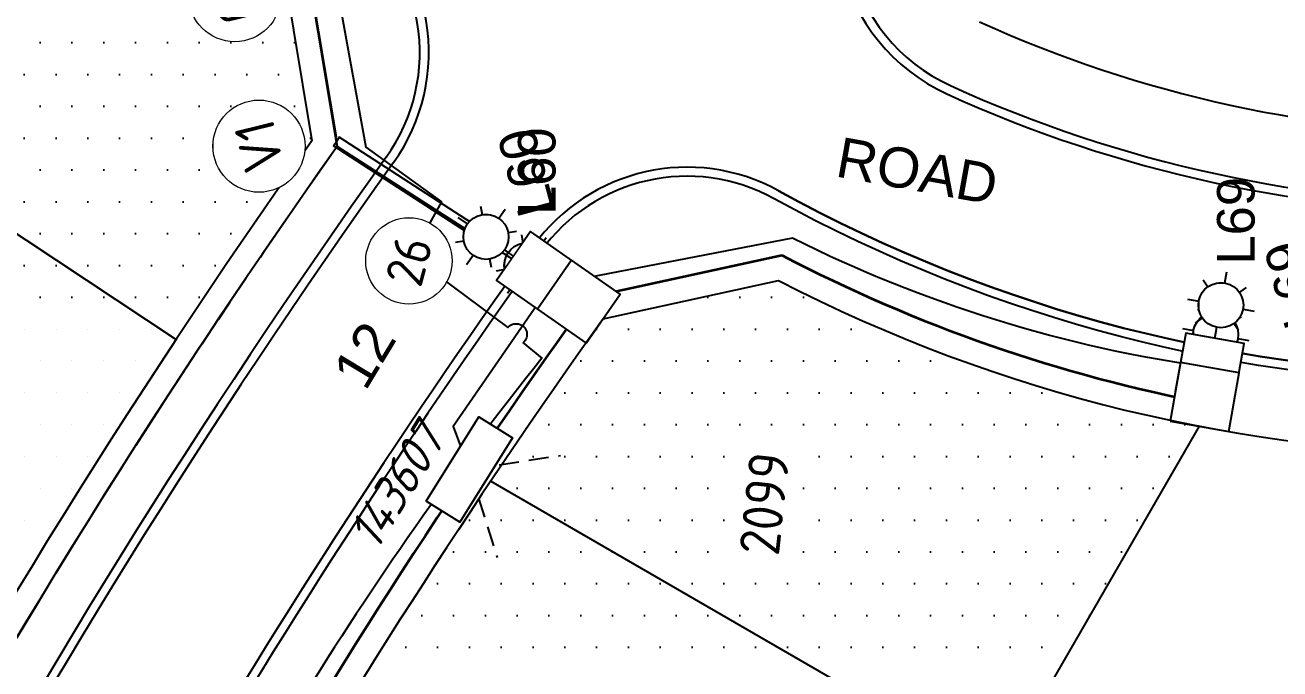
# Model space of a CAD drawing. Extents: x 294483 to 298733, y 6233899 to 6239242.
# Drawn here: x 296410.1 to 296472.7, y 6236845.1 to 6236877.2 of the extents above; entities that cross this region are included whole.
import ezdxf
from ezdxf.enums import TextEntityAlignment as Align

# ---------------------------------------------------------------- set-up
doc = ezdxf.new("R2010")
doc.units = 0
doc.linetypes.add('DASHED', pattern=[0.75, 0.5, -0.25])
doc.linetypes.add('Trench-Service', pattern=[1.5, 1, -0.5])
for name, color, linetype in [('_User Duct ID', 3, 'Continuous'), ('Duct_SP_NEW', 2, 'Continuous'), ('Equip_SP_SL_NEW', 2, 'Continuous'), ('Mains_HV_NEW_U72', 2, 'Continuous'), ('Mains_LV_NEW_T84', 2, 'Continuous'), ('Notes', 7, 'Continuous'), ('Notes_SL_MISC', 7, 'Continuous'), ('Notes_SP_NEW', 2, 'Continuous'), ('Services_SP_NEW_UG', 2, 'Trench-Service'), ('SupportsOH_SP_TR_HV_LV_SL_EXT', 7, 'Continuous'), ('SupportsUG_SP_LV_NEW', 2, 'Continuous'), ('SupportsUG_SP_LV_SL_NEW', 2, 'Continuous'), ('Trench_SP_NEW', 2, 'Continuous')]:
    doc.layers.add(name, color=color, linetype=linetype)
doc.layers.add('Cadastre Land Parcels_SP_EXT', color=9, linetype='Continuous', lineweight=5)
doc.styles.add('iecARIAL', font='arial.ttf', dxfattribs={"height": 2})
doc.styles.add('ieISOCP', font='isocp.shx')
doc.styles.add('POLE_LABEL', font='arial.ttf')
doc.styles.add('SL_LABEL', font='arial.ttf')
doc.styles.get("Standard").update_dxf_attribs({"font": 'isocp.shx'})
doc.linetypes.add('Cable 4', pattern='A,5.25,-0.1,["o",Standard,S=2,R=0,X=1.5,Y=-0.7],-4', length=9.35)
doc.linetypes.add('Cable New UG', pattern='A,7,-0.25,["x",Standard,S=2,R=0,X=0.2,Y=-0.8],-2.1', length=9.35)
doc.linetypes.add('IE Trench HV', pattern='A,7,-0.2,["/",Standard,S=3,R=0,X=0.6,Y=-1.4],-2.5', length=9.7)

# ---------------------------------------------------------------- blocks, each defined once
blk = doc.blocks.new('PILLAR_NEW')
for tag, height, flags, p in [('ASSET_NUM', 2.5, 8, (2, 4)), ('STREET_CODE', 0.2, 9, (1.5, 2)), ('OWNED_BY', 0.2, 9, (1.5, 1.8)), ('OPERATED_BY', 0.2, 9, (1.5, 1.6))]:
    blk.add_attdef(tag, text='', height=height, dxfattribs=dict(flags=flags)).set_placement(p, align=Align.MIDDLE_LEFT)
blk.add_wipeout([(-2.475, 0.99), (2.475, 0.99), (2.475, -0.99), (-2.475, -0.99)])
at = {"lineweight": -3}
blk.add_lwpolyline([(-2.475, 0.99), (2.475, 0.99), (2.475, -0.99), (-2.475, -0.99)], close=True, dxfattribs=at)
for tag, flags, p in [('STATE', 9, (1.5, 1.2)), ('MAINTAINED_BY', 9, (1.5, 1.4)), ('SUPPORT_TYPE', 9, (1.5, 1)), ('USAGE', 9, (1.5, 0.8)), ('LEGEND', 9, (1.5, 0.6)), ('SUBURB', 9, (1.5, 0.2)), ('STREETNAME', 9, (1.5, 0)), ('PARENT', 9, (1.5, 0.4)), ('Z', 1, (1.5, -0.6)), ('LOCATION', 9, (1.5, -0.2)), ('NOTES', 9, (1.5, -0.4))]:
    blk.add_attdef(tag, text='', height=0.2, dxfattribs=dict(flags=flags)).set_placement(p, align=Align.MIDDLE_LEFT)
blk = doc.blocks.new('*U27')
blk.add_line((0, 0), (0, 0))
for tag, p, flags in [('Z', (0, 0), 1), ('OPERATED_BY', (0, -9.607), 9)]:
    blk.add_attdef(tag, p, '', height=0.2, dxfattribs=dict(flags=flags))
at = {"style": 'SL_LABEL', "flags": 9}
blk.add_attdef('STREET_CODE', text='', height=0.2, dxfattribs=at).set_placement((0, -0.2), align=Align.MIDDLE_LEFT)
for tag, height, flags, p in [('CONSTRUCTED_VOLTAGE', 0.2, 9, (0, -0.4)), ('CONTROL_TYPE', 0.2, 9, (0, -0.6)), ('LANTERN_PURPOSE', 0.2, 9, (0, -0.8)), ('LANTERN_TYPE', 0.2, 9, (0, -1)), ('NO_PHASES', 0.2, 9, (0, -1.2)), ('OPERATING_VOLTAGE', 0.2, 9, (0, -1.4)), ('ORIENTATION', 0.2, 9, (0, -1.6)), ('LNUMBER', 2.5, 8, (1.2, -2.8)), ('STATE', 0.2, 9, (0, -2)), ('OWNED_BY', 0.2, 9, (0, -1.8)), ('USAGE', 0.2, 9, (0, -2.2)), ('CEXIST', 0.2, 9, (0, -2.4)), ('CNEW', 0.2, 9, (0, -2.6)), ('CNUMBER', 0.2, 9, (0, -2.8)), ('CREMOVE', 0.2, 9, (0, -3)), ('CREPLACE', 0.2, 9, (0, -3.2)), ('LKINGHEIGHT', 0.2, 9, (0, -3.4)), ('LBRACKET', 0.2, 9, (0, -3.6)), ('LBRACKETVOCAB', 0.2, 9, (0, -3.8)), ('LCATEGORY', 0.2, 9, (0, -4)), ('LCHARGE1', 0.2, 9, (0, -4.2)), ('LCHARGE1PERCENT', 0.2, 9, (0, -4.4)), ('LCHARGE2', 0.2, 9, (0, -4.6)), ('LCHARGE2PERCENT', 0.2, 9, (0, -4.8)), ('LCHARGE3', 0.2, 9, (0, -5)), ('LCHARGE3PERCENT', 0.2, 9, (0, -5.2)), ('LEXIST', 0.2, 9, (0, -5.4)), ('LLAMP', 0.2, 9, (0, -5.6)), ('LLAMPVOCAB', 0.2, 9, (0, -5.8)), ('LMAST', 0.2, 9, (0, -6)), ('LMASTVOCAB', 0.2, 9, (0, -6.2)), ('LNEW', 0.2, 9, (0, -6.4)), ('LANTNUMBER', 0.2, 9, (0, -6.6)), ('LOUTREACH', 0.2, 9, (0, -7)), ('LOUTREACHVOCAB', 0.2, 9, (0, -7.2)), ('LRATECODE', 0.2, 9, (0, -7.4)), ('LREMOVE', 0.2, 9, (0, -7.6)), ('LREPLACE', 0.2, 9, (0, -7.8)), ('LTYPE', 0.2, 9, (0, -8)), ('LTYPEVOCAB', 0.2, 9, (0, -8.2)), ('LEGEND', 0.2, 9, (0, -8.4)), ('SUBURB', 0.2, 9, (0, -8.6)), ('STREETNAME', 0.2, 9, (0, -8.8)), ('LOCATION', 0.2, 9, (0, -9)), ('NOTES', 0.2, 9, (0, -9.2)), ('MAINTAINED_BY', 0.2, 9, (0, -9.863))]:
    blk.add_attdef(tag, text='', height=height, dxfattribs=dict(flags=flags)).set_placement(p, align=Align.MIDDLE_LEFT)
at = {"color": 82, "lineweight": 25, "true_color": 0x23df20}
blk.add_wipeout([(0, 5.718), (-0.431, 5.655), (-0.855, 5.45), (-1.18, 5.144), (-1.354, 4.864), (-1.5, 4.218), (-1.332, 3.527), (-1.061, 3.157), (-0.611, 2.848), (0, 2.718), (0.665, 2.874), (1.06, 3.157), (1.353, 3.57), (1.5, 4.218), (1.393, 4.773), (1.06, 5.278), (0.638, 5.575)], dxfattribs=at)
for p, q in [((0, 5.718), (0, 6.468)), ((-1.459, 5.676), (-1.061, 5.278)), ((1.458, 5.676), (1.06, 5.278)), ((-2.25, 4.218), (-1.5, 4.218)), ((1.5, 4.218), (2.25, 4.218)), ((-1.459, 2.759), (-1.061, 3.157)), ((0, 0), (0, 2.721)), ((1.458, 2.759), (1.06, 3.157))]:
    blk.add_line(p, q)
blk.add_circle((0, 4.218), 1.5)
blk = doc.blocks.new('COLUMN_NEW')
for tag, height, flags, p in [('ASSET_NUM', 2.5, 8, (2, 2)), ('STREETNAME', 0.2, 9, (1.5, -2)), ('LOCATION', 0.2, 9, (1.5, -2.2)), ('NOTES', 0.2, 9, (1.5, -2.4)), ('LABEL_ALIGNMENT', 0.2, 9, (1.5, -2.6)), ('Z', 0.2, 1, (1.5, -2.8))]:
    blk.add_attdef(tag, text='', height=height, dxfattribs=dict(flags=flags)).set_placement(p, align=Align.MIDDLE_LEFT)
blk.add_wipeout([(-1.485, -1.485), (1.485, -1.485), (1.485, 1.485), (-1.485, 1.485)])
at = {"lineweight": -3}
blk.add_lwpolyline([(-1.485, -1.485), (1.485, -1.485), (1.485, 1.485), (-1.485, 1.485)], close=True, dxfattribs=at)
at = {"style": 'POLE_LABEL', "flags": 9}
blk.add_attdef('STRUCTURE_PLANT_NUMBER', text='', height=0.2, dxfattribs=at).set_placement((1.5, 0.242), align=Align.MIDDLE_LEFT)
at = {"flags": 9}
for tag, p in [('STREET_CODE', (1.5, 0)), ('COLUMN_TYPE', (1.5, -0.2)), ('OWNED_BY', (1.5, -0.4)), ('OPERATED_BY', (1.5, -0.6)), ('STATE', (1.5, -1)), ('MAINTAINED_BY', (1.5, -0.8)), ('USAGE', (1.5, -1.2)), ('SUBURB', (1.5, -1.8)), ('LEGEND', (1.5, -1.4)), ('PARENT', (1.5, -1.6))]:
    blk.add_attdef(tag, text='', height=0.2, dxfattribs=at).set_placement(p, align=Align.MIDDLE_LEFT)
blk = doc.blocks.new('DUCT_INDICATOR')
at = {"color": 7, "lineweight": 9}
blk.add_attdef('CODE', text='', height=1.8, dxfattribs=at).set_placement((-4.396, 4.914), align=Align.MIDDLE_CENTER)
at = {"color": 7, "linetype": 'Continuous'}
blk.add_wipeout([(0, 2.874), (-0.984, 2.701), (-1.603, 2.386), (-2.177, 1.877), (-2.673, 1.056), (-2.874, 0), (-2.738, -0.873), (-2.4, -1.582), (-1.974, -2.089), (-1.133, -2.642), (-0.477, -2.834), (0.747, -2.775), (1.67, -2.339), (2.395, -1.589), (2.694, -1.002), (2.843, -0.422), (2.874, 0), (2.82, 0.556), (2.676, 1.05), (2.485, 1.444), (2.19, 1.862), (1.811, 2.232), (1.321, 2.553), (0.849, 2.746)], dxfattribs=at)
at = {"color": 7, "lineweight": 18}
blk.add_circle((0, 0), 2.874, dxfattribs=at)
at = {"color": 7, "lineweight": 9, "flags": 1}
blk.add_attdef('Z', (0, 0), '', height=0.2, dxfattribs=at)
blk = doc.blocks.new('*U76')
blk.add_line((0, 0), (0, 0))
for tag, p, flags in [('Z', (0, 0), 1), ('OPERATED_BY', (0, -9.607), 9)]:
    blk.add_attdef(tag, p, '', height=0.2, dxfattribs=dict(flags=flags))
at = {"style": 'SL_LABEL', "flags": 9}
blk.add_attdef('STREET_CODE', text='', height=0.2, dxfattribs=at).set_placement((0, -0.2), align=Align.MIDDLE_LEFT)
for tag, height, flags, p in [('CONSTRUCTED_VOLTAGE', 0.2, 9, (0, -0.4)), ('CONTROL_TYPE', 0.2, 9, (0, -0.6)), ('LANTERN_PURPOSE', 0.2, 9, (0, -0.8)), ('LANTERN_TYPE', 0.2, 9, (0, -1)), ('NO_PHASES', 0.2, 9, (0, -1.2)), ('OPERATING_VOLTAGE', 0.2, 9, (0, -1.4)), ('ORIENTATION', 0.2, 9, (0, -1.6)), ('LNUMBER', 2.5, 8, (1.2, -2.8)), ('STATE', 0.2, 9, (0, -2)), ('OWNED_BY', 0.2, 9, (0, -1.8)), ('USAGE', 0.2, 9, (0, -2.2)), ('CEXIST', 0.2, 9, (0, -2.4)), ('CNEW', 0.2, 9, (0, -2.6)), ('CNUMBER', 0.2, 9, (0, -2.8)), ('CREMOVE', 0.2, 9, (0, -3)), ('CREPLACE', 0.2, 9, (0, -3.2)), ('LKINGHEIGHT', 0.2, 9, (0, -3.4)), ('LBRACKET', 0.2, 9, (0, -3.6)), ('LBRACKETVOCAB', 0.2, 9, (0, -3.8)), ('LCATEGORY', 0.2, 9, (0, -4)), ('LCHARGE1', 0.2, 9, (0, -4.2)), ('LCHARGE1PERCENT', 0.2, 9, (0, -4.4)), ('LCHARGE2', 0.2, 9, (0, -4.6)), ('LCHARGE2PERCENT', 0.2, 9, (0, -4.8)), ('LCHARGE3', 0.2, 9, (0, -5)), ('LCHARGE3PERCENT', 0.2, 9, (0, -5.2)), ('LEXIST', 0.2, 9, (0, -5.4)), ('LLAMP', 0.2, 9, (0, -5.6)), ('LLAMPVOCAB', 0.2, 9, (0, -5.8)), ('LMAST', 0.2, 9, (0, -6)), ('LMASTVOCAB', 0.2, 9, (0, -6.2)), ('LNEW', 0.2, 9, (0, -6.4)), ('LANTNUMBER', 0.2, 9, (0, -6.6)), ('LOUTREACH', 0.2, 9, (0, -7)), ('LOUTREACHVOCAB', 0.2, 9, (0, -7.2)), ('LRATECODE', 0.2, 9, (0, -7.4)), ('LREMOVE', 0.2, 9, (0, -7.6)), ('LREPLACE', 0.2, 9, (0, -7.8)), ('LTYPE', 0.2, 9, (0, -8)), ('LTYPEVOCAB', 0.2, 9, (0, -8.2)), ('LEGEND', 0.2, 9, (0, -8.4)), ('SUBURB', 0.2, 9, (0, -8.6)), ('STREETNAME', 0.2, 9, (0, -8.8)), ('LOCATION', 0.2, 9, (0, -9)), ('NOTES', 0.2, 9, (0, -9.2)), ('MAINTAINED_BY', 0.2, 9, (0, -9.863))]:
    blk.add_attdef(tag, text='', height=height, dxfattribs=dict(flags=flags)).set_placement(p, align=Align.MIDDLE_LEFT)
at = {"color": 82, "lineweight": 25, "true_color": 0x23df20}
blk.add_wipeout([(0, 5.718), (-0.431, 5.655), (-0.855, 5.45), (-1.18, 5.144), (-1.354, 4.864), (-1.5, 4.218), (-1.332, 3.527), (-1.061, 3.157), (-0.611, 2.848), (0, 2.718), (0.665, 2.874), (1.06, 3.157), (1.353, 3.57), (1.5, 4.218), (1.393, 4.773), (1.06, 5.278), (0.638, 5.575)], dxfattribs=at)
for p, q in [((0, 5.718), (0, 6.468)), ((-1.459, 5.676), (-1.061, 5.278)), ((1.458, 5.676), (1.06, 5.278)), ((-2.25, 4.218), (-1.5, 4.218)), ((1.5, 4.218), (2.25, 4.218)), ((-1.459, 2.759), (-1.061, 3.157)), ((0, 0), (0, 2.721)), ((1.458, 2.759), (1.06, 3.157))]:
    blk.add_line(p, q)
blk.add_circle((0, 4.218), 1.5)
blk = doc.blocks.new('*U97')
blk.add_line((0, 0), (0, 0))
for tag, p, flags in [('Z', (0, 0), 1), ('OPERATED_BY', (0, -9.607), 9)]:
    blk.add_attdef(tag, p, '', height=0.2, dxfattribs=dict(flags=flags))
at = {"style": 'SL_LABEL', "flags": 9}
blk.add_attdef('STREET_CODE', text='', height=0.2, dxfattribs=at).set_placement((0, -0.2), align=Align.MIDDLE_LEFT)
for tag, height, flags, p in [('CONSTRUCTED_VOLTAGE', 0.2, 9, (0, -0.4)), ('CONTROL_TYPE', 0.2, 9, (0, -0.6)), ('LANTERN_PURPOSE', 0.2, 9, (0, -0.8)), ('LANTERN_TYPE', 0.2, 9, (0, -1)), ('NO_PHASES', 0.2, 9, (0, -1.2)), ('OPERATING_VOLTAGE', 0.2, 9, (0, -1.4)), ('ORIENTATION', 0.2, 9, (0, -1.6)), ('LNUMBER', 2.5, 8, (1.2, -2.8)), ('STATE', 0.2, 9, (0, -2)), ('OWNED_BY', 0.2, 9, (0, -1.8)), ('USAGE', 0.2, 9, (0, -2.2)), ('CEXIST', 0.2, 9, (0, -2.4)), ('CNEW', 0.2, 9, (0, -2.6)), ('CNUMBER', 0.2, 9, (0, -2.8)), ('CREMOVE', 0.2, 9, (0, -3)), ('CREPLACE', 0.2, 9, (0, -3.2)), ('LKINGHEIGHT', 0.2, 9, (0, -3.4)), ('LBRACKET', 0.2, 9, (0, -3.6)), ('LBRACKETVOCAB', 0.2, 9, (0, -3.8)), ('LCATEGORY', 0.2, 9, (0, -4)), ('LCHARGE1', 0.2, 9, (0, -4.2)), ('LCHARGE1PERCENT', 0.2, 9, (0, -4.4)), ('LCHARGE2', 0.2, 9, (0, -4.6)), ('LCHARGE2PERCENT', 0.2, 9, (0, -4.8)), ('LCHARGE3', 0.2, 9, (0, -5)), ('LCHARGE3PERCENT', 0.2, 9, (0, -5.2)), ('LEXIST', 0.2, 9, (0, -5.4)), ('LLAMP', 0.2, 9, (0, -5.6)), ('LLAMPVOCAB', 0.2, 9, (0, -5.8)), ('LMAST', 0.2, 9, (0, -6)), ('LMASTVOCAB', 0.2, 9, (0, -6.2)), ('LNEW', 0.2, 9, (0, -6.4)), ('LANTNUMBER', 0.2, 9, (0, -6.6)), ('LOUTREACH', 0.2, 9, (0, -7)), ('LOUTREACHVOCAB', 0.2, 9, (0, -7.2)), ('LRATECODE', 0.2, 9, (0, -7.4)), ('LREMOVE', 0.2, 9, (0, -7.6)), ('LREPLACE', 0.2, 9, (0, -7.8)), ('LTYPE', 0.2, 9, (0, -8)), ('LTYPEVOCAB', 0.2, 9, (0, -8.2)), ('LEGEND', 0.2, 9, (0, -8.4)), ('SUBURB', 0.2, 9, (0, -8.6)), ('STREETNAME', 0.2, 9, (0, -8.8)), ('LOCATION', 0.2, 9, (0, -9)), ('NOTES', 0.2, 9, (0, -9.2)), ('MAINTAINED_BY', 0.2, 9, (0, -9.863))]:
    blk.add_attdef(tag, text='', height=height, dxfattribs=dict(flags=flags)).set_placement(p, align=Align.MIDDLE_LEFT)
at = {"color": 82, "lineweight": 25, "true_color": 0x23df20}
blk.add_wipeout([(0, 5.718), (-0.431, 5.655), (-0.855, 5.45), (-1.18, 5.144), (-1.354, 4.864), (-1.5, 4.218), (-1.332, 3.527), (-1.061, 3.157), (-0.611, 2.848), (0, 2.718), (0.665, 2.874), (1.06, 3.157), (1.353, 3.57), (1.5, 4.218), (1.393, 4.773), (1.06, 5.278), (0.638, 5.575)], dxfattribs=at)
for p, q in [((0, 5.718), (0, 6.468)), ((-1.459, 5.676), (-1.061, 5.278)), ((1.458, 5.676), (1.06, 5.278)), ((-2.25, 4.218), (-1.5, 4.218)), ((1.5, 4.218), (2.25, 4.218)), ((-1.459, 2.759), (-1.061, 3.157)), ((0, 0), (0, 2.721)), ((1.458, 2.759), (1.06, 3.157))]:
    blk.add_line(p, q)
blk.add_circle((0, 4.218), 1.5)

msp = doc.modelspace()

# ---------------------------------------------------------------- hatches: boundary and pattern name
at = {"layer": 'Notes'}
h = msp.add_hatch(dxfattribs=at)
h.set_pattern_fill('DOTS', color=256)
h.paths.add_polyline_path([(296423.03847, 6236879.7807), (296403.47317, 6236893.64585), (296392.61964, 6236878.08549), (296417.64055, 6236861.53394, -0.00799709), (296424.42652, 6236871.4441)])
h.paths.add_polyline_path([(296408.62928, 6236878.07162), (296408.89274, 6236880.50872), (296407.65232, 6236880.64281), (296407.38886, 6236878.20572)], flags=24)
h.paths.add_polyline_path([(296399.14425, 6236863.31095), (296399.38883, 6236865.57337), (296398.14841, 6236865.70747), (296397.90383, 6236863.44505)], flags=24)
h = msp.add_hatch(dxfattribs=at)
h.set_pattern_fill('DOTS', color=256)
h.paths.add_polyline_path([(296392.61964, 6236878.08549), (296383.40768, 6236863.38434), (296409.07083, 6236847.95699, -0.01069053), (296417.64055, 6236861.53394)])
h.paths.add_polyline_path([(296408.62928, 6236878.07162), (296408.89274, 6236880.50872), (296407.65232, 6236880.64281), (296407.38886, 6236878.20572)], flags=24)
h.paths.add_polyline_path([(296391.49051, 6236849.37419), (296391.75954, 6236851.86285), (296390.51912, 6236851.99694), (296390.25008, 6236849.50829)], flags=24)
h.paths.add_polyline_path([(296399.14425, 6236863.31095), (296399.38883, 6236865.57337), (296398.14841, 6236865.70747), (296397.90383, 6236863.44505)], flags=24)
h = msp.add_hatch(dxfattribs=at)
h.set_pattern_fill('DOTS', color=256)
h.paths.add_polyline_path([(296433.35924, 6236854.47003, 0.0087122), (296426.55748, 6236843.96367), (296452.42871, 6236829.00787), (296458.68468, 6236839.82973)])
h.paths.add_polyline_path([(296432.01324, 6236827.03067), (296432.29803, 6236829.66507), (296430.99474, 6236829.80596), (296430.70995, 6236827.17157)], flags=24)
h.paths.add_polyline_path([(296439.01805, 6236838.94513), (296439.30284, 6236841.57952), (296437.99954, 6236841.72041), (296437.71475, 6236839.08602)], flags=24)
h.paths.add_polyline_path([(296447.93362, 6236850.56688), (296448.22514, 6236853.26355), (296446.92185, 6236853.40444), (296446.63032, 6236850.70777)], flags=24)

# ---------------------------------------------------------------- linework, layer by layer
at = {"layer": 'Cadastre Land Parcels_SP_EXT'}
for p, q in [((296392.61964, 6236878.08549), (296417.64055, 6236861.53394)), ((296438.96651, 6236862.56715), (296447.72041, 6236864.46714)), ((296433.27551, 6236795.87582), (296468.72849, 6236857.20396)), ((296433.36239, 6236854.46821), (296458.68468, 6236839.82973))]:
    msp.add_line(p, q, dxfattribs=at)
at = {"layer": 'Duct_SP_NEW'}
for p in [(296425.79069, 6236871.62499), (296425.50781, 6236871.18866)]:
    msp.add_line(p, (296425.64925, 6236871.40683), dxfattribs=at)
at = {"layer": 'Mains_LV_NEW_T84', "color": 170, "linetype": 'Cable New UG', "ltscale": 0.75, "flags": 128}
msp.add_lwpolyline([(296295.85395, 6236615.14103, -0.15769137), (296355.04454, 6236876.99874), (296375.00999, 6236907.27759), (296384.00685, 6236909.15664), (296404.1615, 6236894.58856), (296424.12852, 6236880.54028), (296425.69102, 6236871.15594, 0.12794525), (296358.72732, 6236694.96234), (296358.78647, 6236685.00611), (296358.78647, 6236685.00611), (296355.92607, 6236684.95887), (296356.13792, 6236688.0439), (296332.8444, 6236689.59663), (296332.04088, 6236677.54252), (296340.42371, 6236677.271)], format="xyb", dxfattribs=at)
at = {"layer": 'Mains_LV_NEW_T84', "color": 170, "linetype": 'Cable New UG', "ltscale": 0.75}
msp.add_lwpolyline([(296417.26286, 6236903.24218), (296434.65921, 6236890.99515), (296425.82769, 6236878.16202), (296427.11186, 6236871.12798), (296430.90078, 6236868.38869), (296429.38861, 6236865.69803), (296434.19943, 6236862.12333, -1.08838816), (296434.97065, 6236861.36291), (296435.90954, 6236860.59833, 0.06233304), (296413.94227, 6236824.83707), (296415.22894, 6236822.23755), (296412.18658, 6236816.6977), (296409.6073, 6236816.62431, 0.01591251), (296393.9846, 6236778.04998), (296385.8422, 6236750.86022), (296383.47632, 6236751.61359)], format="xyb", dxfattribs=at)
at = {"layer": 'Mains_LV_NEW_T84', "color": 150, "linetype": 'Cable 4', "ltscale": 0.5, "flags": 128}
msp.add_lwpolyline([(296469.24779, 6236860.12762, -0.08160656), (296448.41072, 6236866.58344), (296436.35354, 6236864.25552), (296436.35354, 6236864.25552), (296436.35354, 6236864.25552), (296436.35354, 6236864.25552)], format="xyb", dxfattribs=at)
msp.add_lwpolyline([(296436.32823, 6236864.21892), (296431.46879, 6236857.19236), (296432.281, 6236855.04978), (296432.281, 6236855.04978), (296432.281, 6236855.04978), (296432.281, 6236855.04978)], dxfattribs=at)
at = {"layer": 'Notes'}
msp.add_line((296392.61964, 6236878.08549), (296417.64055, 6236861.53394), dxfattribs=at)
at = {"layer": 'Notes', "color": 254, "true_color": 0xd1d1d1, "flags": 128}
for points in [[(296560.93182, 6236983.8625), (296503.87826, 6236938.25415, 0.04917739), (296452.80735, 6236888.46927, 0.49649251), (296456.1195, 6236873.78208, 0.10686417), (296483.35381, 6236867.85194), (296543.89991, 6236867.76245, 0.08383018), (296575.41132, 6236873.03517), (296606.50843, 6236883.79315)], [(296561.2128, 6236983.51101), (296504.15924, 6236937.90266, 0.04917739), (296453.15156, 6236888.17942, 0.49649251), (296456.30599, 6236874.19161, 0.10686417), (296483.35448, 6236868.30194), (296543.90058, 6236868.21245, 0.08383018), (296575.2642, 6236873.46044), (296606.36131, 6236884.21842)], [(296609.15662, 6236876.13827), (296578.05951, 6236865.38029, -0.08383018), (296543.88794, 6236859.66246), (296483.34184, 6236859.75195, -0.12621237), (296447.71143, 6236868.94769, 0.37992075), (296435.47115, 6236866.17859, 0.04816402), (296400.40239, 6236805.75977, 0.51993005), (296408.21391, 6236792.40555), (296409.77958, 6236792.27595, 0.02028098), (296417.55334, 6236791.949), (296543.78787, 6236791.76258, 0.08382958), (296600.25841, 6236801.21164), (296624.50883, 6236809.60099)], [(296609.30374, 6236875.713), (296578.20663, 6236864.95502, -0.08383018), (296543.88727, 6236859.21246), (296483.34117, 6236859.30195, -0.12621237), (296447.49424, 6236868.55357, 0.37992075), (296435.83683, 6236865.91633, 0.04816402), (296400.81149, 6236805.57232, 0.51993005), (296408.25103, 6236792.85402), (296409.8167, 6236792.72442, 0.02028098), (296417.55401, 6236792.399), (296543.78853, 6236792.21258, 0.08382958), (296600.11129, 6236801.63691), (296624.36171, 6236810.02626)]]:
    msp.add_lwpolyline(points, format="xyb", dxfattribs=at)
at = {"layer": 'Notes', "flags": 128}
msp.add_lwpolyline([(296457.7565, 6236877.37689, 0.10686417), (296483.35965, 6236871.80194), (296543.89019, 6236871.71251, 0.08380542), (296574.09581, 6236876.76523), (296602.96167, 6236886.74817)], format="xyb", dxfattribs=at)
msp.add_lwpolyline([(296457.7565, 6236877.37689, 0.10686417), (296483.35965, 6236871.80194), (296543.89019, 6236871.71251, 0.08380542), (296574.09581, 6236876.76523), (296602.96167, 6236886.74817)], format="xyb", dxfattribs=at)
msp.add_lwpolyline([(296423.03847, 6236879.7807), (296424.42652, 6236871.4441)], dxfattribs=at)
msp.add_lwpolyline([(296423.03847, 6236879.7807), (296424.42652, 6236871.4441)], dxfattribs=at)
at = {"layer": 'Notes'}
for points in [[(296447.72041, 6236864.46714, 0.11915039), (296483.336, 6236855.80195), (296543.86656, 6236855.71252, 0.08380542), (296579.32532, 6236861.64398), (296608.72617, 6236871.81194)], [(296438.96651, 6236862.56715, 0.04744717), (296404.90249, 6236803.69783)]]:
    msp.add_lwpolyline(points, format="xyb", dxfattribs=at)
at = {"layer": 'Notes', "color": 254, "true_color": 0xd1d1d1}
for centre, radius, start, end in [((296420.81086, 6236875.84948), 9.45, 324.4560252, 54.6816737), ((296420.81086, 6236875.84948), 9, 324.4560252, 54.6816737), ((296730.81897, 6236654.36366), 372, 144.4560252, 173.7731019), ((296730.81897, 6236654.36366), 371.55, 144.4560252, 173.7731019)]:
    msp.add_arc(centre, radius, start, end, dxfattribs=at)
at = {"layer": 'Notes'}
for centre, radius, start, end in [((296730.81903, 6236654.36374), 375.5, 144.6822705, 173.7731405), ((296730.81903, 6236654.36374), 375.5, 144.6822705, 173.7731405), ((296483.45129, 6236933.80187), 74.05, 241.1417091, 269.9153142)]:
    msp.add_arc(centre, radius, start, end, dxfattribs=at)
at = {"layer": 'Services_SP_NEW_UG', "flags": 128}
for points in [[(296432.281, 6236855.04978), (296436.83775, 6236855.74696)], [(296432.281, 6236855.04978), (296433.6669, 6236850.65327)]]:
    msp.add_lwpolyline(points, dxfattribs=at)
at = {"layer": 'Trench_SP_NEW', "color": 10, "linetype": 'IE Trench HV', "lineweight": 35, "ltscale": 0.35}
msp.add_line((296438.71198, 6236863.73984), (296447.88888, 6236865.73165), dxfattribs=at)
at = {"layer": 'Trench_SP_NEW', "color": 10, "linetype": 'IE Trench HV', "lineweight": 35, "ltscale": 0.35, "flags": 128}
msp.add_lwpolyline([(296424.14236, 6236880.45715), (296425.61023, 6236871.64119)], dxfattribs=at)
for points in [[(296447.88888, 6236865.73165, 0.07383797), (296469.20201, 6236858.33533)], [(296437.98943, 6236863.26379, 0.05031578), (296403.81296, 6236803.76998, 0.04744717)]]:
    msp.add_lwpolyline(points, format="xyb", dxfattribs=at)
at = {"layer": 'Trench_SP_NEW', "color": 160, "linetype": 'DASHED', "ltscale": 5}
msp.add_arc((296730.81903, 6236654.36374), 374.3, 144.6822705, 173.7731405, dxfattribs=at)

# ---------------------------------------------------------------- texts
at = {"layer": 'Notes', "style": 'iecARIAL'}
for s, rotation, p in [('ROAD                             17', 349.7507753, (296450.49517, 6236869.67515)), ('ROAD                             12', 58.862539, (296411.27936, 6236832.73441))]:
    msp.add_text(s, height=2, rotation=rotation, dxfattribs=at).set_placement(p)
at = {"layer": 'Notes', "linetype": 'Continuous', "lineweight": 25, "style": 'ieISOCP'}
msp.add_text('2099', height=2, rotation=83.83, dxfattribs=at).set_placement((296447.72941, 6236850.69904))

# ---------------------------------------------------------------- next in the draw order: block references
at = {"layer": 'Equip_SP_SL_NEW', "linetype": 'Continuous'}
ref = msp.add_blockref('*U27', (296437.74869, 6236863.41694), dxfattribs=dict(at, xscale=0.7500000000000001, yscale=0.7500000000000001, zscale=0.7500000000000001, rotation=55.0925879745514))
ref.add_attrib('ASSET_NUM', 'L60', dxfattribs={"layer": 'SupportsOH_SP_TR_HV_LV_SL_EXT', "height": 1.875, "rotation": 90, "style": 'SL_LABEL'}).set_placement((296435.64742, 6236867.73565), align=Align.MIDDLE_LEFT)

# ---------------------------------------------------------------- next in the draw order: hatches: boundary and pattern name
at = {"layer": 'Notes'}
h = msp.add_hatch(dxfattribs=at)
h.set_pattern_fill('DOTS', color=256)
h.paths.add_polyline_path([(296468.72849, 6236857.20396, -0.07160958), (296447.72041, 6236864.46714), (296438.96651, 6236862.56715), (296438.11671, 6236861.34933), (296438.10688, 6236861.35619, 0.00582198), (296433.35924, 6236854.47003), (296458.68468, 6236839.82973)])
h.paths.add_polyline_path([(296439.01805, 6236838.94513), (296439.30284, 6236841.57952), (296437.99954, 6236841.72041), (296437.71475, 6236839.08602)], flags=24)
h.paths.add_polyline_path([(296447.93362, 6236850.56688), (296448.22514, 6236853.26355), (296446.92185, 6236853.40444), (296446.63032, 6236850.70777)], flags=24)

# ---------------------------------------------------------------- next in the draw order: linework, layer by layer
at = {"layer": 'Duct_SP_NEW'}
for p, q in [((296433.33216, 6236866.73555), (296425.79069, 6236871.62499)), ((296433.04927, 6236866.29923), (296425.50781, 6236871.18866)), ((296433.04927, 6236866.29923), (296433.19072, 6236866.51739)), ((296433.33216, 6236866.73555), (296433.19072, 6236866.51739))]:
    msp.add_line(p, q, dxfattribs=at)

# ---------------------------------------------------------------- next in the draw order: block references
at = {"layer": 'Notes_SP_NEW', "color": 7, "lineweight": 15, "ltscale": 0.5}
ref = msp.add_blockref('DUCT_INDICATOR', (296429.26677, 6236865.45169), dxfattribs=dict(at, xscale=0.7499999999999999, yscale=0.7499999999999999, rotation=74.87934907335983))
ref.add_attrib('CODE', '26', dxfattribs={"color": 7, "height": 1.875, "rotation": 74.8793491, "style": 'ieISOCP'}).set_placement((296429.26677, 6236865.45169), align=Align.MIDDLE_CENTER)

# ---------------------------------------------------------------- next in the draw order: linework, layer by layer
at = {"layer": 'Mains_HV_NEW_U72', "color": 10, "linetype": 'Cable New UG', "ltscale": 0.75, "flags": 128}
msp.add_lwpolyline([(296438.14623, 6236821.03112), (296438.14623, 6236821.03112), (296427.83879, 6236794.56024), (296427.83879, 6236794.56024), (296407.77228, 6236795.18704), (296403.81296, 6236803.76998, -0.05031578), (296437.98943, 6236863.26379), (296425.69102, 6236871.15594), (296424.1553, 6236880.37949), (296384.11052, 6236908.83828), (296377.87732, 6236908.03257), (296391.82564, 6236926.75584), (296391.83243, 6236930.22764), (296467.05043, 6237003.85133), (296525.69234, 6237049.39121, -0.07848143), (296534.71668, 6237053.64081, -0.09539802), (296538.37598, 6237053.62302), (296568.04955, 6237077.78022), (296543.40511, 6237109.21311), (296518.00278, 6237086.834), (296506.17473, 6237098.32044)], format="xyb", dxfattribs=at)

# ---------------------------------------------------------------- next in the draw order: block references
at = {"layer": '_User Duct ID'}
ref = msp.add_blockref('DUCT_INDICATOR', (296420.57541, 6236878.68401), dxfattribs=dict(at, xscale=0.8, yscale=0.8, zscale=0.8, rotation=103.8615259150568))
ref.add_attrib('CODE', 'G2', dxfattribs={"layer": '0', "height": 2, "rotation": 103.8615259}).set_placement((296420.57541, 6236878.68401), align=Align.MIDDLE_CENTER)
ref = msp.add_blockref('DUCT_INDICATOR', (296421.78267, 6236871.17248), dxfattribs=dict(at, xscale=0.8, yscale=0.8, zscale=0.8, rotation=103.8615259150568))
ref.add_attrib('CODE', 'V1', dxfattribs={"layer": '0', "height": 2, "rotation": 103.8615259}).set_placement((296421.78267, 6236871.17248), align=Align.MIDDLE_CENTER)
at = {"layer": 'Equip_SP_SL_NEW', "linetype": 'Continuous'}
ref = msp.add_blockref('*U27', (296468.98836, 6236858.66605), dxfattribs=dict(at, xscale=0.7500000000000001, yscale=0.7500000000000001, zscale=0.7500000000000001, rotation=349.9214761174971))
ref.add_attrib('ASSET_NUM', 'L69', dxfattribs={"layer": 'SupportsOH_SP_TR_HV_LV_SL_EXT', "height": 1.875, "rotation": 90, "style": 'SL_LABEL'}).set_placement((296470.54504, 6236865.26625), align=Align.MIDDLE_LEFT)
at = {"layer": 'Notes_SL_MISC', "color": 2}
ref = msp.add_blockref('*U76', (296435.70762, 6236864.84038), dxfattribs=dict(at, xscale=0.7500000000000001, yscale=0.7500000000000001, zscale=0.7500000000000001, rotation=55.0925879745514))
ref.add_attrib('ASSET_NUM', 'L60', dxfattribs={"layer": 'SupportsOH_SP_TR_HV_LV_SL_EXT', "height": 1.875, "rotation": 105, "style": 'SL_LABEL'}).set_placement((296435.69323, 6236867.73565), align=Align.MIDDLE_LEFT)
at = {"layer": 'SupportsUG_SP_LV_NEW'}
ref = msp.add_blockref('PILLAR_NEW', (296432.281, 6236855.04978), dxfattribs=dict(at, rotation=58.09757292623298))
ref.add_attrib('ASSET_NUM', '143607', dxfattribs={"height": 1.8, "rotation": 58.0975729, "oblique": 15}).set_placement((296428.63279, 6236854.21107), align=Align.MIDDLE_CENTER)

# ---------------------------------------------------------------- next in the draw order: linework, layer by layer
at = {"layer": 'Notes'}
msp.add_line((296433.36239, 6236854.46821), (296458.68468, 6236839.82973), dxfattribs=at)

# ---------------------------------------------------------------- next in the draw order: block references
at = {"layer": 'Notes_SL_MISC', "color": 2, "rotation": 55.0925879745514}
msp.add_blockref('COLUMN_NEW', (296435.70762, 6236864.84038), dxfattribs=at)
at = {"layer": 'Notes_SL_MISC', "color": 2}
ref = msp.add_blockref('*U97', (296469.24779, 6236860.12762), dxfattribs=dict(at, xscale=0.7500000000000001, yscale=0.7500000000000001, zscale=0.7500000000000001, rotation=349.9214761174971))
ref.add_attrib('ASSET_NUM', 'L69', dxfattribs={"layer": 'SupportsOH_SP_TR_HV_LV_SL_EXT', "height": 1.875, "rotation": 105, "style": 'SL_LABEL'}).set_placement((296473.96076, 6236862.14371), align=Align.MIDDLE_LEFT)

# ---------------------------------------------------------------- next in the draw order: block references
at = {"layer": 'Notes_SL_MISC', "color": 2, "rotation": 349.9214761174971}
msp.add_blockref('COLUMN_NEW', (296469.24779, 6236860.12762), dxfattribs=at)
at = {"layer": 'SupportsUG_SP_LV_SL_NEW', "rotation": 55.0925879745514}
msp.add_blockref('COLUMN_NEW', (296437.74869, 6236863.41694), dxfattribs=at)

# ---------------------------------------------------------------- next in the draw order: linework, layer by layer
at = {"layer": 'Notes'}
msp.add_line((296438.96651, 6236862.56715), (296447.72041, 6236864.46714), dxfattribs=at)
msp.add_lwpolyline([(296438.96651, 6236862.56715, 0.04744717), (296404.90249, 6236803.69783)], format="xyb", dxfattribs=at)

# ---------------------------------------------------------------- next in the draw order: block references
at = {"layer": 'SupportsUG_SP_LV_SL_NEW', "rotation": 349.9214761174971}
msp.add_blockref('COLUMN_NEW', (296468.98836, 6236858.66605), dxfattribs=at)

# ---------------------------------------------------------------- next in the draw order: linework, layer by layer
at = {"layer": 'Notes'}
msp.add_line((296433.27551, 6236795.87582), (296468.72849, 6236857.20396), dxfattribs=at)
msp.add_lwpolyline([(296447.72041, 6236864.46714, 0.11915039), (296483.336, 6236855.80195), (296543.86656, 6236855.71252, 0.08380542), (296579.32532, 6236861.64398), (296608.72617, 6236871.81194)], format="xyb", dxfattribs=at)

doc.saveas('drawing.dxf')
